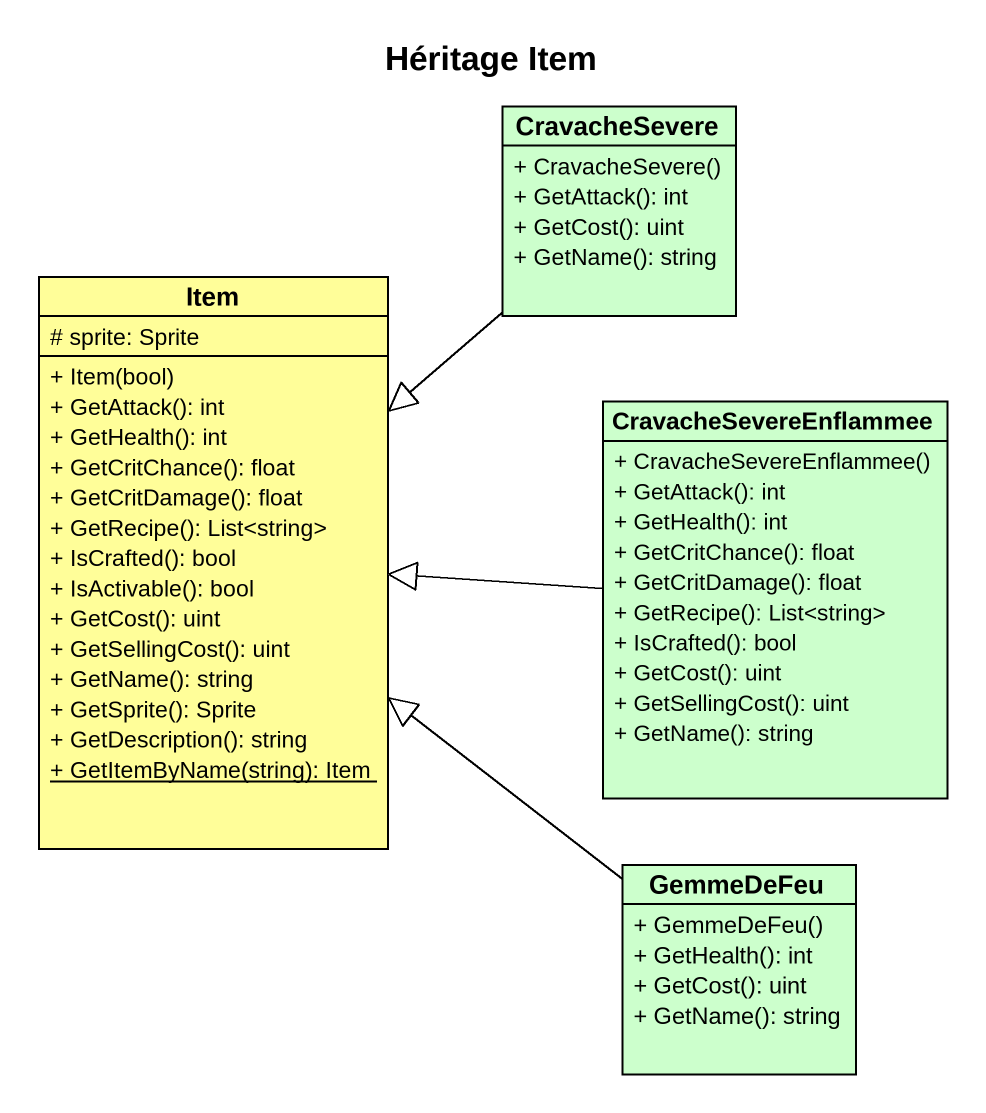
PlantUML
@startuml
title Héritage Item
hide circle
hide empty members
skinparam classAttributeIconSize 0
class CravacheSevere #CCFFCC {
  + CravacheSevere()
  + GetAttack(): int
  + GetCost(): uint
  + GetName(): string
}
class Item #FFFE99 {
  # sprite: Sprite
  + Item(bool)
  + GetAttack(): int
  + GetHealth(): int
  + GetCritChance(): float
  + GetCritDamage(): float
  + GetRecipe(): List<string>
  + IsCrafted(): bool
  + IsActivable(): bool
  + GetCost(): uint
  + GetSellingCost(): uint
  + GetName(): string
  + GetSprite(): Sprite
  + GetDescription(): string
  {static} + GetItemByName(string): Item
}
class CravacheSevereEnflammee #CCFFCC {
  + CravacheSevereEnflammee()
  + GetAttack(): int
  + GetHealth(): int
  + GetCritChance(): float
  + GetCritDamage(): float
  + GetRecipe(): List<string>
  + IsCrafted(): bool
  + GetCost(): uint
  + GetSellingCost(): uint
  + GetName(): string
}
class GemmeDeFeu #CCFFCC {
  + GemmeDeFeu()
  + GetHealth(): int
  + GetCost(): uint
  + GetName(): string
}
CravacheSevere --|> Item
CravacheSevereEnflammee -left-|> Item
GemmeDeFeu -up-|> Item
@enduml
